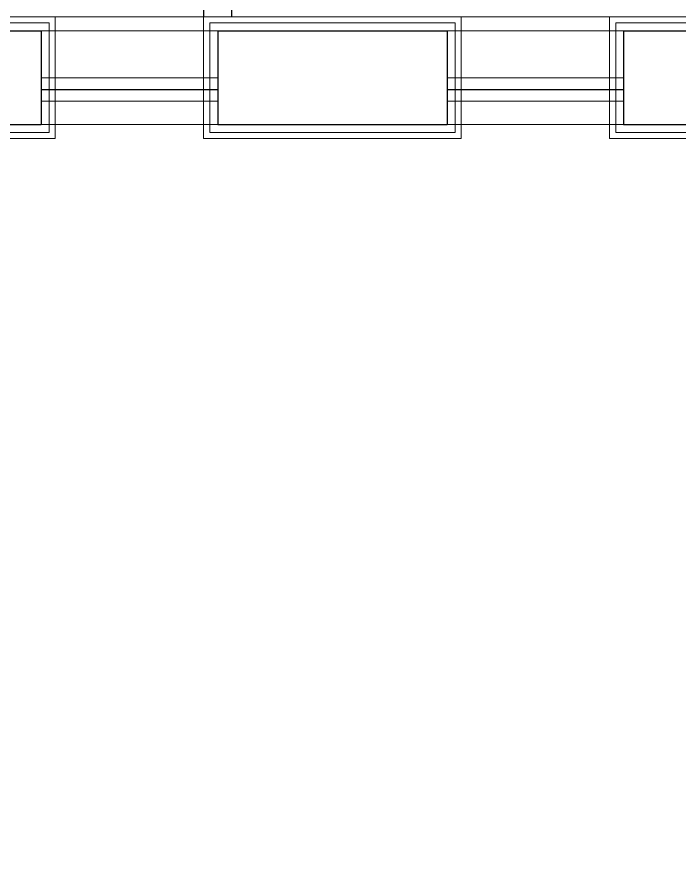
# Model space of a CAD drawing. Header units: millimetres. Extents: x 4346 to 24970, y -10214 to -5839.
# Drawn here: x 15325 to 15749, y -9878 to -9342 of the extents above; entities that cross this region are included whole.
import ezdxf

# ---------------------------------------------------------------- set-up
doc = ezdxf.new("R2010")
doc.units = ezdxf.units.MM
doc.linetypes.add('DOT2', pattern=[0.125, 0, -0.125])
doc.layers.add('a_mermer', color=143, linetype='Continuous', lineweight=0, transparency=0.2)
for name, color, linetype, lineweight in [('Duvar', 7, 'Continuous', 30), ('duvar mevcut', 55, 'Continuous', 30), ('WL - ALÇIPAN KAPLAMA', 30, 'Continuous', 15)]:
    doc.layers.add(name, color=color, linetype=linetype, lineweight=lineweight)
doc.layers.add('mermer', color=143, linetype='Continuous')
doc.layers.add('Ust_Dot', color=8, linetype='DOT2')

# ---------------------------------------------------------------- blocks, each defined once
blk = doc.blocks.new('ark panel')
at = {"layer": 'mermer', "elevation": 0}
blk.add_lwpolyline([(-1111.5, -1006), (-1111.5, -1001), (-1129.5, -1001), (-1129.5, -1006)], dxfattribs=at)

msp = doc.modelspace()

# ---------------------------------------------------------------- hatches: boundary and pattern name
at = {"layer": 'Duvar'}
h = msp.add_hatch(color=256, dxfattribs=at)
h.dxf.hatch_style = 1
h.paths.add_polyline_path([(11668.18, -10136.77), (17499.18, -10136.77), (17499.18, -6058.85), (11668.18, -6058.85)], flags=16)
h.paths.add_polyline_path([(11590.62, -10214.33), (17576.74, -10214.33), (17576.74, -5981.29), (11590.62, -5981.29)])
at = {"layer": 'Duvar', "true_color": 0x636466}
h = msp.add_hatch(color=251, dxfattribs=at)
h.dxf.hatch_style = 1
h.paths.add_polyline_path([(11719.89, -10085.06), (17447.47, -10085.06), (17447.47, -6110.56), (11719.89, -6110.56)], flags=16)
h.paths.add_polyline_path([(11668.18, -10136.77), (17499.18, -10136.77), (17499.18, -6058.85), (11668.18, -6058.85)])
at = {"layer": 'Duvar'}
h = msp.add_hatch(color=256, dxfattribs=at)
h.dxf.hatch_style = 1
h.paths.add_polyline_path([(11750.06, -10054.89), (17417.3, -10054.89), (17417.3, -6140.73), (11750.06, -6140.73)], flags=16)
h.paths.add_polyline_path([(11719.89, -10085.06), (17447.47, -10085.06), (17447.47, -6110.56), (11719.89, -6110.56)])

# ---------------------------------------------------------------- linework, layer by layer
at = {"color": 5, "lineweight": 0}
for p, q in [((15340.72, -9350.78), (15453.72, -9350.78)), ((15600.72, -9350.78), (15713.72, -9350.78)), ((15340.72, -9380.78), (15453.72, -9380.78)), ((15600.72, -9380.78), (15713.72, -9380.78)), ((15340.72, -9395.78), (15453.72, -9395.78)), ((15600.72, -9395.78), (15713.72, -9395.78)), ((15340.72, -9410.78), (15453.72, -9410.78)), ((15600.72, -9410.78), (15713.72, -9410.78))]:
    msp.add_line(p, q, dxfattribs=at)
at = {"color": 5, "lineweight": 30}
for p, q in [((15340.72, -9388.28), (15453.72, -9388.28)), ((15600.72, -9388.28), (15713.72, -9388.28))]:
    msp.add_line(p, q, dxfattribs=at)
at = {"layer": 'a_mermer'}
msp.add_lwpolyline([(14635.72, -7705.78), (16662.72, -7705.78), (16662.72, -9341.78), (14635.72, -9341.78)], close=True, dxfattribs=at)
msp.add_lwpolyline([(14635.72, -7705.78), (16662.72, -7705.78), (16662.72, -9341.78), (14635.72, -9341.78)], close=True, dxfattribs=at)
at = {"layer": 'duvar mevcut', "lineweight": 30}
for points in [[(15135.72, -9350.78), (15340.72, -9350.78)], [(15340.72, -9350.78), (15340.72, -9410.78)], [(15453.72, -9350.78), (15600.72, -9350.78)], [(15453.72, -9350.78), (15453.72, -9410.78)], [(15600.72, -9350.78), (15600.72, -9410.78)], [(15713.72, -9350.78), (15854.72, -9350.78)], [(15713.72, -9350.78), (15713.72, -9410.78)], [(15135.72, -9410.78), (15340.72, -9410.78)], [(15453.72, -9410.78), (15600.72, -9410.78)], [(15713.72, -9410.78), (15854.72, -9410.78)]]:
    msp.add_lwpolyline(points, dxfattribs=at)
at = {"layer": 'WL - ALÇIPAN KAPLAMA'}
for points in [[(15349.72, -9419.78), (15126.72, -9419.78), (15126.72, -9341.78), (15349.72, -9341.78)], [(15609.72, -9419.78), (15444.72, -9419.78), (15444.72, -9341.78), (15609.72, -9341.78)], [(15863.72, -9419.78), (15704.72, -9419.78), (15704.72, -9341.78), (15863.72, -9341.78)], [(15345.72, -9415.78), (15130.72, -9415.78), (15130.72, -9345.78), (15345.72, -9345.78)], [(15605.72, -9415.78), (15448.72, -9415.78), (15448.72, -9345.78), (15605.72, -9345.78)], [(15859.72, -9415.78), (15708.72, -9415.78), (15708.72, -9345.78), (15859.72, -9345.78)]]:
    msp.add_lwpolyline(points, close=True, dxfattribs=at)

# ---------------------------------------------------------------- block references
at = {"layer": 'Ust_Dot'}
msp.add_blockref('ark panel', (16574.22, -8335.78, 0), dxfattribs=at)

doc.saveas('drawing.dxf')
